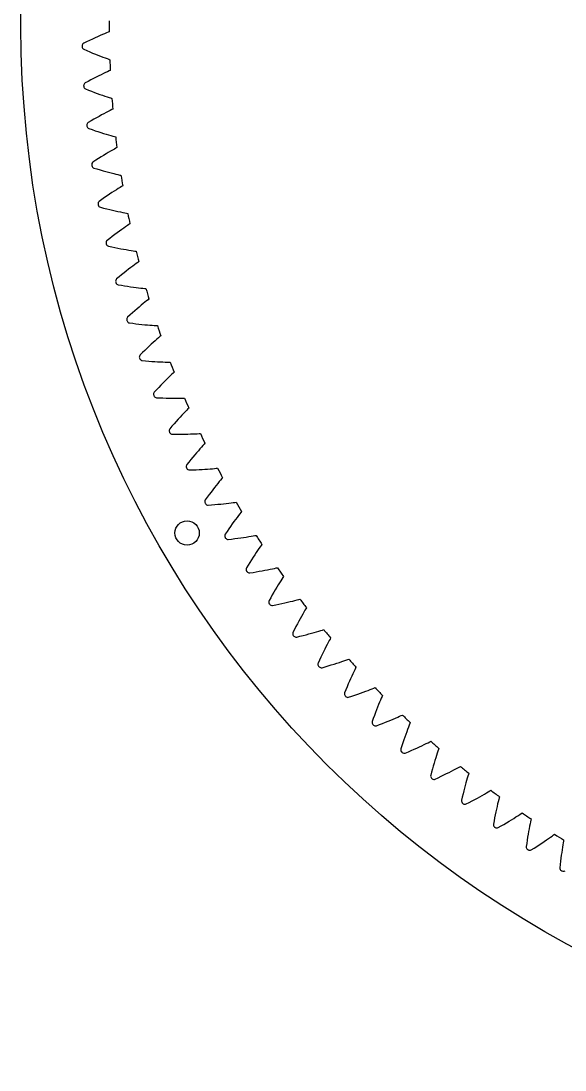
# Model space of a CAD drawing. Header units: millimetres. Extents: x -107 to 107, y -107 to 107.
# Drawn here: x -107.1 to -51.2, y -107.1 to 0.6 of the extents above; entities that cross this region are included whole.
import ezdxf

# ---------------------------------------------------------------- set-up
doc = ezdxf.new("R2010")
doc.units = ezdxf.units.MM

msp = doc.modelspace()

# ---------------------------------------------------------------- linework, layer by layer
at = {"layer": 'holes'}
msp.add_circle((-90.026898, -51.977054), 1.25, dxfattribs=at)
at = {"layer": 'outer'}
msp.add_circle((0, 0), 107.079107, dxfattribs=at)
at = {"layer": 'output_ring'}
for p, q in [((-99.212123, -1.06103), (-99.477319, -1.180542)), ((-98.959763, -0.949476), (-99.212123, -1.06103)), ((-98.722055, -0.846351), (-98.959763, -0.949476)), ((-98.501568, -0.752401), (-98.722055, -0.846351)), ((-98.302306, -0.668917), (-98.501568, -0.752401)), ((-98.131736, -0.598533), (-98.302306, -0.668917)), ((-98.015059, -0.550963), (-98.131736, -0.598533)), ((-100.33764, -1.584176), (-100.643038, -1.732792)), ((-100.04105, -1.442293), (-100.33764, -1.584176)), ((-99.753986, -1.307699), (-100.04105, -1.442293)), ((-99.477319, -1.180542), (-99.753986, -1.307699)), ((-100.630582, -2.347249), (-100.319412, -2.483366)), ((-100.319412, -2.483366), (-100.017316, -2.613114)), ((-100.017316, -2.613114), (-99.725034, -2.735963)), ((-99.725034, -2.735963), (-99.443441, -2.851804)), ((-99.443441, -2.851804), (-99.173619, -2.96047)), ((-99.173619, -2.96047), (-98.916946, -3.061705)), ((-98.916946, -3.061705), (-98.675254, -3.155113)), ((-98.675254, -3.155113), (-98.451141, -3.24005)), ((-98.451141, -3.24005), (-98.248659, -3.315391)), ((-98.248659, -3.315391), (-98.075377, -3.378805)), ((-98.075377, -3.378805), (-97.956868, -3.421606)), ((-99.619043, -5.349213), (-99.900417, -5.495329)), ((-99.347757, -5.210948), (-99.619043, -5.349213)), ((-99.087622, -5.080787), (-99.347757, -5.210948)), ((-98.83999, -4.959098), (-99.087622, -5.080787)), ((-98.606657, -4.846424), (-98.83999, -4.959098)), ((-98.390158, -4.743616), (-98.606657, -4.846424)), ((-98.194442, -4.652125), (-98.390158, -4.743616)), ((-98.026865, -4.574886), (-98.194442, -4.652125)), ((-97.912211, -4.522628), (-98.026865, -4.574886)), ((-100.191013, -5.649116), (-100.490137, -5.809986)), ((-100.45279, -6.423433), (-100.13636, -6.546828)), ((-99.900417, -5.495329), (-100.191013, -5.649116)), ((-100.13636, -6.546828), (-99.829254, -6.664227)), ((-99.829254, -6.664227), (-99.532233, -6.77513)), ((-99.532233, -6.77513), (-99.246177, -6.879464)), ((-99.246177, -6.879464), (-98.972174, -6.977107)), ((-98.972174, -6.977107), (-98.711608, -7.067857)), ((-98.711608, -7.067857), (-98.46633, -7.151393)), ((-98.46633, -7.151393), (-98.238958, -7.227178)), ((-98.238958, -7.227178), (-98.033589, -7.294251)), ((-98.033589, -7.294251), (-97.85788, -7.35059)), ((-97.85788, -7.35059), (-97.737734, -7.388554)), ((-97.760936, -8.543723), (-97.925246, -8.62769)), ((-97.648494, -8.486861), (-97.760936, -8.543723)), ((-99.595647, -9.539337), (-99.879773, -9.704774)), ((-99.320426, -9.381938), (-99.595647, -9.539337)), ((-99.054966, -9.232792), (-99.320426, -9.381938)), ((-98.800319, -9.092196), (-99.054966, -9.232792)), ((-98.557823, -8.960572), (-98.800319, -9.092196)), ((-98.329247, -8.838535), (-98.557823, -8.960572)), ((-98.117093, -8.727037), (-98.329247, -8.838535)), ((-97.925246, -8.62769), (-98.117093, -8.727037)), ((-99.879773, -9.704774), (-100.172132, -9.877634)), ((-100.109955, -10.489064), (-99.788784, -10.599534)), ((-99.788784, -10.599534), (-99.477173, -10.70439)), ((-99.477173, -10.70439), (-99.175902, -10.803165)), ((-99.175902, -10.803165), (-98.885852, -10.895822)), ((-98.885852, -10.895822), (-98.608117, -10.982279)), ((-98.608117, -10.982279), (-98.344088, -11.062396)), ((-98.344088, -11.062396), (-98.095626, -11.135923)), ((-98.095626, -11.135923), (-97.86537, -11.202431)), ((-97.86537, -11.202431), (-97.657451, -11.261126)), ((-97.657451, -11.261126), (-97.479603, -11.310299)), ((-97.479603, -11.310299), (-97.358017, -11.343363)), ((-97.890283, -12.816123), (-98.113725, -12.947323)), ((-97.682821, -12.69612), (-97.890283, -12.816123)), ((-97.495158, -12.589079), (-97.682821, -12.69612)), ((-97.334386, -12.498523), (-97.495158, -12.589079)), ((-97.224341, -12.437151), (-97.334386, -12.498523)), ((-99.40443, -13.744487), (-99.689543, -13.929053)), ((-99.127243, -13.567672), (-99.40443, -13.744487)), ((-98.858626, -13.399249), (-99.127243, -13.567672)), ((-98.599428, -13.239467), (-98.858626, -13.399249)), ((-98.350689, -13.088667), (-98.599428, -13.239467)), ((-98.113725, -12.947323), (-98.350689, -13.088667)), ((-99.60264, -14.537461), (-99.277256, -14.634825)), ((-99.277256, -14.634825), (-98.961651, -14.726967)), ((-98.961651, -14.726967), (-98.656624, -14.813451)), ((-98.656624, -14.813451), (-98.363058, -14.894277)), ((-98.363058, -14.894277), (-98.082047, -14.969409)), ((-98.082047, -14.969409), (-97.814989, -15.038759)), ((-97.814989, -15.038759), (-97.56375, -15.102156)), ((-97.56375, -15.102156), (-97.330988, -15.159279)), ((-97.330988, -15.159279), (-97.120862, -15.2095)), ((-97.120862, -15.2095), (-96.941167, -15.251425)), ((-96.941167, -15.251425), (-96.818341, -15.279534)), ((-97.739468, -17.063633), (-97.981892, -17.22439)), ((-97.508427, -16.912803), (-97.739468, -17.063633)), ((-97.290486, -16.772655), (-97.508427, -16.912803)), ((-97.088057, -16.644343), (-97.290486, -16.772655)), ((-96.904886, -16.529785), (-97.088057, -16.644343)), ((-96.747916, -16.432788), (-96.904886, -16.529785)), ((-96.640449, -16.367007), (-96.747916, -16.432788)), ((-98.765766, -17.761618), (-99.043166, -17.957587)), ((-98.495972, -17.573715), (-98.765766, -17.761618)), ((-98.234402, -17.394544), (-98.495972, -17.573715)), ((-97.981892, -17.22439), (-98.234402, -17.394544)), ((-98.931677, -18.561973), (-98.602615, -18.64607)), ((-98.602615, -18.64607), (-98.283535, -18.725347)), ((-98.283535, -18.725347), (-97.975254, -18.799399)), ((-97.975254, -18.799399), (-97.678654, -18.868261)), ((-97.678654, -18.868261), (-97.394829, -18.931943)), ((-97.394829, -18.931943), (-97.125179, -18.990414)), ((-97.125179, -18.990414), (-96.871578, -19.043578)), ((-96.871578, -19.043578), (-96.636692, -19.09122)), ((-96.636692, -19.09122), (-96.424704, -19.132885)), ((-96.424704, -19.132885), (-96.243457, -19.167493)), ((-96.243457, -19.167493), (-96.119593, -19.190601)), ((-96.1554, -20.443333), (-96.333778, -20.565219)), ((-96.00249, -20.340054), (-96.1554, -20.443333)), ((-95.897777, -20.269971), (-96.00249, -20.340054)), ((-97.448778, -21.361261), (-97.702873, -21.550884)), ((-97.203372, -21.181013), (-97.448778, -21.361261)), ((-96.967661, -21.010564), (-97.203372, -21.181013)), ((-96.742923, -20.850494), (-96.967661, -21.010564)), ((-96.53084, -20.70163), (-96.742923, -20.850494)), ((-96.333778, -20.565219), (-96.53084, -20.70163)), ((-97.96483, -21.749566), (-98.23406, -21.956616)), ((-98.09817, -22.555988), (-97.76597, -22.626681)), ((-97.702873, -21.550884), (-97.96483, -21.749566)), ((-97.76597, -22.626681), (-97.44394, -22.692961)), ((-97.44394, -22.692961), (-97.132911, -22.754459)), ((-97.132911, -22.754459), (-96.833764, -22.811245)), ((-96.833764, -22.811245), (-96.547591, -22.863372)), ((-96.547591, -22.863372), (-96.275794, -22.910867)), ((-96.275794, -22.910867), (-96.020246, -22.95371)), ((-96.020246, -22.95371), (-95.783623, -22.991795)), ((-95.783623, -22.991795), (-95.57012, -23.024834)), ((-95.57012, -23.024834), (-95.38762, -23.052068)), ((-95.38762, -23.052068), (-95.26292, -23.070138)), ((-95.81847, -24.753929), (-96.036537, -24.922975)), ((-95.612594, -24.596592), (-95.81847, -24.753929)), ((-95.421222, -24.452307), (-95.612594, -24.596592)), ((-95.24793, -24.323292), (-95.421222, -24.452307)), ((-95.099331, -24.213901), (-95.24793, -24.323292)), ((-94.997544, -24.139633), (-95.099331, -24.213901)), ((-97.002938, -25.701781), (-97.263557, -25.919571)), ((-96.749248, -25.492646), (-97.002938, -25.701781)), ((-96.503047, -25.29288), (-96.749248, -25.492646)), ((-96.265146, -25.102836), (-96.503047, -25.29288)), ((-96.036537, -24.922975), (-96.265146, -25.102836)), ((-97.103488, -26.512943), (-96.768696, -26.570115)), ((-96.768696, -26.570115), (-96.444245, -26.623291)), ((-96.444245, -26.623291), (-96.130979, -26.672134)), ((-96.130979, -26.672134), (-95.829776, -26.71675)), ((-95.829776, -26.71675), (-95.541726, -26.757237)), ((-95.541726, -26.757237), (-95.268227, -26.793678)), ((-95.268227, -26.793678), (-95.011154, -26.82613)), ((-95.011154, -26.82613), (-94.773181, -26.854594)), ((-94.773181, -26.854594), (-94.558514, -26.878954)), ((-94.558514, -26.878954), (-94.37506, -26.89877)), ((-94.37506, -26.89877), (-94.249731, -26.911771)), ((-93.941231, -27.969632), (-94.039925, -28.047965)), ((-95.168758, -28.983414), (-95.398761, -29.182944)), ((-94.947625, -28.794437), (-95.168758, -28.983414)), ((-94.736588, -28.616692), (-94.947625, -28.794437)), ((-94.537258, -28.451141), (-94.736588, -28.616692)), ((-94.35189, -28.29922), (-94.537258, -28.451141)), ((-94.183969, -28.163288), (-94.35189, -28.29922)), ((-94.039925, -28.047965), (-94.183969, -28.163288)), ((-95.881671, -29.611767), (-96.133249, -29.83994)), ((-95.636664, -29.392523), (-95.881671, -29.611767)), ((-95.398761, -29.182944), (-95.636664, -29.392523)), ((-95.949266, -30.426338), (-95.612432, -30.469895)), ((-95.612432, -30.469895), (-95.286092, -30.509878)), ((-95.286092, -30.509878), (-94.971104, -30.545986)), ((-94.971104, -30.545986), (-94.66834, -30.578359)), ((-94.66834, -30.578359), (-94.378886, -30.60714)), ((-94.378886, -30.60714), (-94.104135, -30.632467)), ((-94.104135, -30.632467), (-93.845958, -30.654474)), ((-93.845958, -30.654474), (-93.607027, -30.673271)), ((-93.607027, -30.673271), (-93.391549, -30.688911)), ((-93.391549, -30.688911), (-93.207443, -30.701276)), ((-93.207443, -30.701276), (-93.08169, -30.709188)), ((-93.306597, -32.258946), (-93.499054, -32.432439)), ((-93.127538, -32.099637), (-93.306597, -32.258946)), ((-92.965263, -31.957011), (-93.127538, -32.099637)), ((-92.826011, -31.835946), (-92.965263, -31.957011)), ((-92.730573, -31.753678), (-92.826011, -31.835946)), ((-94.36695, -33.244108), (-94.602871, -33.473101)), ((-94.137735, -33.02506), (-94.36695, -33.244108)), ((-93.916007, -32.816374), (-94.137735, -33.02506)), ((-93.702715, -32.61859), (-93.916007, -32.816374)), ((-93.499054, -32.432439), (-93.702715, -32.61859)), ((-94.602871, -33.473101), (-94.844995, -33.711282)), ((-94.637398, -34.289742), (-94.299076, -34.319614)), ((-94.299076, -34.319614), (-93.971384, -34.346339)), ((-93.971384, -34.346339), (-93.655191, -34.369652)), ((-93.655191, -34.369652), (-93.351365, -34.389729)), ((-93.351365, -34.389729), (-93.060982, -34.406755)), ((-93.060982, -34.406755), (-92.78543, -34.420927)), ((-92.78543, -34.420927), (-92.526573, -34.432453)), ((-92.526573, -34.432453), (-92.287077, -34.441552)), ((-92.287077, -34.441552), (-92.071142, -34.448447)), ((-92.071142, -34.448447), (-91.886686, -34.453341)), ((-91.886686, -34.453341), (-91.760716, -34.45615)), ((-91.367559, -35.485553), (-91.459585, -35.57162)), ((-92.303851, -36.38915), (-92.508953, -36.595415)), ((-92.107902, -36.194899), (-92.303851, -36.38915)), ((-91.922633, -36.013749), (-92.107902, -36.194899)), ((-91.750177, -35.847315), (-91.922633, -36.013749)), ((-91.593816, -35.69823), (-91.750177, -35.847315)), ((-91.459585, -35.57162), (-91.593816, -35.69823)), ((-93.168638, -37.279439), (-93.400911, -37.527237)), ((-92.942191, -37.041073), (-93.168638, -37.279439)), ((-92.722042, -36.812917), (-92.942191, -37.041073)), ((-92.508953, -36.595415), (-92.722042, -36.812917)), ((-93.170042, -38.096808), (-92.830787, -38.112945)), ((-92.830787, -38.112945), (-92.502281, -38.126368)), ((-92.502281, -38.126368), (-92.185404, -38.136848)), ((-92.185404, -38.136848), (-91.881013, -38.144595)), ((-91.881013, -38.144595), (-91.590179, -38.14984)), ((-91.590179, -38.14984), (-91.314279, -38.152833)), ((-91.314279, -38.152833), (-91.055167, -38.15386)), ((-91.055167, -38.15386), (-90.815499, -38.153245)), ((-90.815499, -38.153245), (-90.599463, -38.151384)), ((-90.599463, -38.151384), (-90.41496, -38.148798)), ((-90.41496, -38.148798), (-90.288979, -38.1465)), ((-90.387641, -39.709381), (-90.565416, -39.897891)), ((-90.222072, -39.536095), (-90.387641, -39.709381)), ((-90.071881, -39.380796), (-90.222072, -39.536095)), ((-89.94289, -39.248851), (-90.071881, -39.380796)), ((-89.854428, -39.159124), (-89.94289, -39.248851)), ((-91.364728, -40.77718), (-91.581329, -41.024527)), ((-91.154006, -40.540289), (-91.364728, -40.77718)), ((-90.949906, -40.314331), (-91.154006, -40.540289)), ((-90.753332, -40.099923), (-90.949906, -40.314331)), ((-90.565416, -39.897891), (-90.753332, -40.099923)), ((-91.581329, -41.024527), (-91.803369, -41.281534)), ((-91.549608, -41.841282), (-91.209978, -41.843656)), ((-91.209978, -41.843656), (-90.881197, -41.843756)), ((-90.881197, -41.843756), (-90.564156, -41.841385)), ((-90.564156, -41.841385), (-90.259701, -41.836791)), ((-90.259701, -41.836791), (-89.968893, -41.830245)), ((-89.968893, -41.830245), (-89.693099, -41.822055)), ((-89.693099, -41.822055), (-89.434159, -41.81258)), ((-89.434159, -41.81258), (-89.194712, -41.802253)), ((-89.194712, -41.802253), (-88.978929, -41.791638)), ((-88.978929, -41.791638), (-88.794682, -41.781578)), ((-88.794682, -41.781578), (-88.668898, -41.774176)), ((-88.401957, -42.99866), (-88.545731, -43.159918)), ((-88.27842, -42.861596), (-88.401957, -42.99866)), ((-88.193667, -42.768358), (-88.27842, -42.861596)), ((-89.241429, -43.967011), (-89.436204, -44.201054)), ((-89.053706, -43.744813), (-89.241429, -43.967011)), ((-88.874131, -43.53533), (-89.053706, -43.744813)), ((-88.704142, -43.339772), (-88.874131, -43.53533)), ((-88.545731, -43.159918), (-88.704142, -43.339772)), ((-89.843552, -44.702212), (-90.054994, -44.968006)), ((-89.637153, -44.44629), (-89.843552, -44.702212)), ((-89.436204, -44.201054), (-89.637153, -44.44629)), ((-89.778758, -45.51701), (-89.43931, -45.505619)), ((-89.43931, -45.505619), (-89.110796, -45.492394)), ((-89.110796, -45.492394), (-88.794111, -45.477178)), ((-88.794111, -45.477178), (-88.490093, -45.460249)), ((-88.490093, -45.460249), (-88.199789, -45.441923)), ((-88.199789, -45.441923), (-87.924553, -45.422563)), ((-87.924553, -45.422563), (-87.66621, -45.402602)), ((-87.66621, -45.402602), (-87.427378, -45.38258)), ((-87.427378, -45.38258), (-87.212202, -45.363229)), ((-87.212202, -45.363229), (-87.028515, -45.34571)), ((-87.028515, -45.34571), (-86.903134, -45.333217)), ((-87.207764, -47.317829), (-87.386329, -47.547452)), ((-87.036827, -47.101242), (-87.207764, -47.317829)), ((-86.874902, -46.898955), (-87.036827, -47.101242)), ((-86.72391, -46.712829), (-86.874902, -46.898955)), ((-86.586789, -46.545877), (-86.72391, -46.712829)), ((-86.468908, -46.403919), (-86.586789, -46.545877)), ((-86.388003, -46.307323), (-86.468908, -46.403919)), ((-87.958163, -48.306451), (-88.15866, -48.580595)), ((-87.762305, -48.042375), (-87.958163, -48.306451)), ((-87.571459, -47.789197), (-87.762305, -48.042375)), ((-87.386329, -47.547452), (-87.571459, -47.789197)), ((-87.860402, -49.117954), (-87.521695, -49.092816)), ((-87.521695, -49.092816), (-87.193986, -49.066289)), ((-87.193986, -49.066289), (-86.878178, -49.038251)), ((-86.878178, -49.038251), (-86.575095, -49.009015)), ((-86.575095, -49.009015), (-86.285773, -48.97894)), ((-86.285773, -48.97894), (-86.011547, -48.948442)), ((-86.011547, -48.948442), (-85.754225, -48.918027)), ((-85.754225, -48.918027), (-85.516402, -48.888343)), ((-85.516402, -48.888343), (-85.302187, -48.860288)), ((-85.302187, -48.860288), (-85.11936, -48.83534)), ((-85.11936, -48.83534), (-84.994589, -48.817776)), ((-84.902927, -50.381083), (-85.056521, -50.589766)), ((-84.759602, -50.188991), (-84.902927, -50.381083)), ((-84.62936, -50.016619), (-84.759602, -50.188991)), ((-84.517329, -49.870001), (-84.62936, -50.016619)), ((-84.440405, -49.770206), (-84.517329, -49.870001)), ((-85.743263, -51.559526), (-85.928259, -51.831322)), ((-85.562835, -51.298822), (-85.743263, -51.559526)), ((-85.387653, -51.049774), (-85.562835, -51.298822)), ((-85.218541, -50.813103), (-85.387653, -51.049774)), ((-85.056521, -50.589766), (-85.218541, -50.813103)), ((-85.928259, -51.831322), (-86.117481, -52.113367)), ((-85.797691, -52.638197), (-85.460281, -52.599354)), ((-85.460281, -52.599354), (-85.133917, -52.559568)), ((-85.133917, -52.559568), (-84.819504, -52.518754)), ((-84.819504, -52.518754), (-84.517855, -52.47726)), ((-84.517855, -52.47726), (-84.229989, -52.435484)), ((-84.229989, -52.435484), (-83.957225, -52.393898)), ((-83.957225, -52.393898), (-83.701347, -52.353081)), ((-83.701347, -52.353081), (-83.464922, -52.313783)), ((-83.464922, -52.313783), (-83.252019, -52.27707)), ((-83.252019, -52.27707), (-83.070354, -52.244733)), ((-83.070354, -52.244733), (-82.946397, -52.222127)), ((-82.791457, -53.780435), (-82.936468, -53.995171)), ((-82.656035, -53.582693), (-82.791457, -53.780435)), ((-82.532885, -53.405184), (-82.656035, -53.582693)), ((-82.426887, -53.254146), (-82.532885, -53.405184)), ((-82.354071, -53.151316), (-82.426887, -53.254146)), ((-83.41363, -54.724164), (-83.583346, -54.991966)), ((-83.248686, -54.46822), (-83.41363, -54.724164)), ((-83.089304, -54.224891), (-83.248686, -54.46822)), ((-82.936468, -53.995171), (-83.089304, -54.224891)), ((-83.757174, -55.271036), (-83.934811, -55.560517)), ((-83.583346, -54.991966), (-83.757174, -55.271036)), ((-83.258456, -56.019471), (-82.933973, -55.966491)), ((-82.933973, -55.966491), (-82.621472, -55.91297)), ((-82.621472, -55.91297), (-82.321753, -55.859285)), ((-82.321753, -55.859285), (-82.035816, -55.805878)), ((-82.035816, -55.805878), (-81.764961, -55.753272)), ((-81.764961, -55.753272), (-81.510947, -55.702118)), ((-81.510947, -55.702118), (-81.276309, -55.653272)), ((-81.276309, -55.653272), (-81.06507, -55.60796)), ((-81.06507, -55.60796), (-80.884864, -55.568288)), ((-80.884864, -55.568288), (-80.761925, -55.540677)), ((-83.594015, -56.071956), (-83.258456, -56.019471)), ((-80.416663, -56.888358), (-80.543961, -57.091426)), ((-80.300808, -56.706005), (-80.416663, -56.888358)), ((-80.201019, -56.550795), (-80.300808, -56.706005)), ((-80.132429, -56.445098), (-80.201019, -56.550795)), ((-81.127378, -58.059594), (-81.286101, -58.334053)), ((-80.972941, -57.797176), (-81.127378, -58.059594)), ((-80.823551, -57.547587), (-80.972941, -57.797176)), ((-80.68015, -57.311863), (-80.823551, -57.547587)), ((-80.543961, -57.091426), (-80.68015, -57.311863)), ((-81.448477, -58.619938), (-81.614237, -58.916381)), ((-81.286101, -58.334053), (-81.448477, -58.619938)), ((-80.287693, -59.21532), (-79.990396, -59.149534)), ((-79.990396, -59.149534), (-79.706858, -59.084582)), ((-79.706858, -59.084582), (-79.438358, -59.021043)), ((-79.438358, -59.021043), (-79.186626, -58.959638)), ((-79.186626, -58.959638), (-78.954159, -58.901322)), ((-78.954159, -58.901322), (-78.74493, -58.847487)), ((-78.74493, -58.847487), (-78.56648, -58.800545)), ((-78.56648, -58.800545), (-78.444761, -58.767974)), ((-81.252994, -59.413589), (-80.919838, -59.347548)), ((-80.919838, -59.347548), (-80.597768, -59.281462)), ((-80.597768, -59.281462), (-80.287693, -59.21532)), ((-78.045167, -60.100556), (-78.164131, -60.308616)), ((-77.936797, -59.913658), (-78.045167, -60.100556)), ((-77.84338, -59.754531), (-77.936797, -59.913658)), ((-77.77913, -59.646142), (-77.84338, -59.754531)), ((-78.707833, -61.299632), (-78.855303, -61.580298)), ((-78.564158, -61.031171), (-78.707833, -61.299632)), ((-78.425005, -60.775733), (-78.564158, -61.031171)), ((-78.291275, -60.534391), (-78.425005, -60.775733)), ((-78.164131, -60.308616), (-78.291275, -60.534391)), ((-79.00596, -61.872529), (-79.15957, -62.175445)), ((-78.855303, -61.580298), (-79.00596, -61.872529)), ((-78.129141, -62.499033), (-77.822002, -62.42038)), ((-77.822002, -62.42038), (-77.527615, -62.342599)), ((-77.527615, -62.342599), (-77.246942, -62.266211)), ((-77.246942, -62.266211), (-76.981238, -62.191843)), ((-76.981238, -62.191843), (-76.732201, -62.120286)), ((-76.732201, -62.120286), (-76.502289, -62.052598)), ((-76.502289, -62.052598), (-76.295413, -61.990328)), ((-76.295413, -61.990328), (-76.119012, -61.936192)), ((-76.119012, -61.936192), (-75.998712, -61.898716)), ((-78.778475, -62.657605), (-78.448269, -62.578117)), ((-78.448269, -62.578117), (-78.129141, -62.499033)), ((-75.655877, -63.42672), (-75.773768, -63.657461)), ((-75.545443, -63.21401), (-75.655877, -63.42672)), ((-75.444737, -63.022873), (-75.545443, -63.21401)), ((-75.357845, -62.860091), (-75.444737, -63.022873)), ((-75.29804, -62.749187), (-75.357845, -62.860091)), ((-76.158972, -64.438954), (-76.294946, -64.725367)), ((-76.026294, -64.164892), (-76.158972, -64.438954)), ((-75.897607, -63.904024), (-76.026294, -64.164892)), ((-75.773768, -63.657461), (-75.897607, -63.904024)), ((-76.433637, -65.023463), (-76.574845, -65.332356)), ((-76.294946, -64.725367), (-76.433637, -65.023463)), ((-75.847809, -65.705871), (-75.532149, -65.613919)), ((-75.532149, -65.613919), (-75.228449, -65.522884)), ((-75.228449, -65.522884), (-74.937456, -65.433237)), ((-74.937456, -65.433237), (-74.66011, -65.345536)), ((-74.66011, -65.345536), (-74.397637, -65.260461)), ((-74.397637, -65.260461), (-74.151705, -65.178871)), ((-74.151705, -65.178871), (-73.924725, -65.101921)), ((-73.924725, -65.101921), (-73.720542, -65.031319)), ((-73.720542, -65.031319), (-73.54648, -64.970079)), ((-73.54648, -64.970079), (-73.427798, -64.927758)), ((-76.174523, -65.798675), (-75.847809, -65.705871)), ((-73.131764, -66.675942), (-73.24551, -66.927322)), ((-73.023322, -66.440613), (-73.131764, -66.675942)), ((-72.921599, -66.223602), (-73.023322, -66.440613)), ((-72.82872, -66.028541), (-72.921599, -66.223602)), ((-72.748497, -65.862372), (-72.82872, -66.028541)), ((-72.693236, -65.749135), (-72.748497, -65.862372)), ((-73.609237, -67.764092), (-73.735733, -68.067564)), ((-73.484981, -67.472404), (-73.609237, -67.764092)), ((-73.363519, -67.19319), (-73.484981, -67.472404)), ((-73.24551, -66.927322), (-73.363519, -67.19319)), ((-73.735733, -68.067564), (-73.864307, -68.381925)), ((-73.445416, -68.831638), (-73.122732, -68.72567)), ((-73.122732, -68.72567), (-72.811057, -68.621002)), ((-72.811057, -68.621002), (-72.511296, -68.517733)), ((-72.511296, -68.517733), (-72.224175, -68.416367)), ((-72.224175, -68.416367), (-71.950611, -68.317499)), ((-71.950611, -68.317499), (-71.691802, -68.221857)), ((-71.691802, -68.221857), (-71.449378, -68.130368)), ((-71.449378, -68.130368), (-71.225703, -68.044282)), ((-71.225703, -68.044282), (-71.024549, -67.965463)), ((-71.024549, -67.965463), (-70.853112, -67.897219)), ((-70.853112, -67.897219), (-70.736243, -67.850124)), ((-70.019623, -68.756441), (-70.093047, -68.925725)), ((-69.968997, -68.641058), (-70.019623, -68.756441)), ((-70.47307, -69.840658), (-70.580208, -70.11109)), ((-70.369606, -69.584875), (-70.47307, -69.840658)), ((-70.270789, -69.345344), (-70.369606, -69.584875)), ((-70.177944, -69.124389), (-70.270789, -69.345344)), ((-70.093047, -68.925725), (-70.177944, -69.124389)), ((-70.916682, -70.999829), (-71.032411, -71.319143)), ((-70.802588, -70.691481), (-70.916682, -70.999829)), ((-70.690255, -70.394997), (-70.802588, -70.691481)), ((-70.580208, -70.11109), (-70.690255, -70.394997)), ((-68.868177, -71.071165), (-68.629659, -70.969926)), ((-68.629659, -70.969926), (-68.409657, -70.874847)), ((-68.409657, -70.874847), (-68.211863, -70.787941)), ((-68.211863, -70.787941), (-68.043332, -70.712805)), ((-68.043332, -70.712805), (-67.928467, -70.661012)), ((-70.595639, -71.751511), (-70.277514, -71.632553)), ((-70.277514, -71.632553), (-69.970337, -71.51534)), ((-69.970337, -71.51534), (-69.675008, -71.400008)), ((-69.675008, -71.400008), (-69.39223, -71.287089)), ((-69.39223, -71.287089), (-69.122898, -71.177217)), ((-69.122898, -71.177217), (-68.868177, -71.071165)), ((-67.318987, -71.911606), (-67.402801, -72.136142)), ((-67.242211, -71.709664), (-67.318987, -71.911606)), ((-67.175708, -71.537543), (-67.242211, -71.709664)), ((-67.129799, -71.420203), (-67.175708, -71.537543)), ((-67.680934, -72.913798), (-67.779385, -73.201931)), ((-67.584844, -72.639246), (-67.680934, -72.913798)), ((-67.49183, -72.37948), (-67.584844, -72.639246)), ((-67.402801, -72.136142), (-67.49183, -72.37948)), ((-67.981115, -73.815443), (-68.083808, -74.139184)), ((-67.879611, -73.502723), (-67.981115, -73.815443)), ((-67.779385, -73.201931), (-67.879611, -73.502723)), ((-67.014656, -74.292178), (-66.724243, -74.164973)), ((-66.724243, -74.164973), (-66.446274, -74.040688)), ((-66.446274, -74.040688), (-66.181615, -73.91999)), ((-66.181615, -73.91999), (-65.931402, -73.803703)), ((-65.931402, -73.803703), (-65.697183, -73.692881)), ((-65.697183, -73.692881), (-65.481214, -73.588964)), ((-65.481214, -73.588964), (-65.287104, -73.494114)), ((-65.287104, -73.494114), (-65.121757, -73.41221)), ((-65.121757, -73.41221), (-65.009086, -73.355804)), ((-64.221423, -74.20111), (-64.280896, -74.375784)), ((-64.180307, -74.082005), (-64.221423, -74.20111)), ((-67.629873, -74.553497), (-67.316831, -74.421744)), ((-67.316831, -74.421744), (-67.014656, -74.292178)), ((-64.585576, -75.318488), (-64.670461, -75.596708)), ((-64.503165, -75.055166), (-64.585576, -75.318488)), ((-64.424071, -74.808419), (-64.503165, -75.055166)), ((-64.349425, -74.580671), (-64.424071, -74.808419)), ((-64.280896, -74.375784), (-64.349425, -74.580671)), ((-64.845107, -76.193202), (-64.933855, -76.509777)), ((-64.757154, -75.888595), (-64.845107, -76.193202)), ((-64.670461, -75.596708), (-64.757154, -75.888595)), ((-63.131597, -76.541313), (-62.886301, -76.414981)), ((-62.886301, -76.414981), (-62.656766, -76.294759)), ((-62.656766, -76.294759), (-62.445186, -76.182175)), ((-62.445186, -76.182175), (-62.25508, -76.079536)), ((-62.25508, -76.079536), (-62.093187, -75.990999)), ((-62.093187, -75.990999), (-61.982894, -75.930074)), ((-64.933855, -76.509777), (-65.023344, -76.837415)), ((-64.552992, -77.232991), (-64.245546, -77.08866)), ((-64.245546, -77.08866), (-63.94887, -76.946955)), ((-63.94887, -76.946955), (-63.663851, -76.808085)), ((-63.663851, -76.808085), (-63.391147, -76.672637)), ((-63.391147, -76.672637), (-63.131597, -76.541313)), ((-61.339492, -77.357787), (-61.408522, -77.607536)), ((-61.274137, -77.127201), (-61.339492, -77.357787)), ((-61.213967, -76.919705), (-61.274137, -77.127201)), ((-61.161622, -76.742764), (-61.213967, -76.919705)), ((-61.125366, -76.622091), (-61.161622, -76.742764)), ((-61.628527, -78.450574), (-61.704064, -78.758494)), ((-61.553734, -78.155413), (-61.628527, -78.450574)), ((-61.480193, -77.873981), (-61.553734, -78.155413)), ((-61.408522, -77.607536), (-61.480193, -77.873981)), ((-59.306561, -78.650218), (-59.12077, -78.53996)), ((-59.12077, -78.53996), (-58.962599, -78.444935)), ((-58.962599, -78.444935), (-58.854865, -78.37959)), ((-61.779909, -79.078407), (-61.856047, -79.409401)), ((-61.704064, -78.758494), (-61.779909, -79.078407)), ((-61.37005, -79.785591), (-61.068706, -79.628919)), ((-61.068706, -79.628919), (-60.778017, -79.475308)), ((-60.778017, -79.475308), (-60.498859, -79.325002)), ((-60.498859, -79.325002), (-60.231868, -79.178613)), ((-60.231868, -79.178613), (-59.977853, -79.036879)), ((-59.977853, -79.036879), (-59.737879, -78.90071)), ((-59.737879, -78.90071), (-59.513405, -78.771284)), ((-59.513405, -78.771284), (-59.306561, -78.650218)), ((-58.098176, -79.547011), (-58.154133, -79.780056)), ((-58.046465, -79.337247), (-58.098176, -79.547011)), ((-58.001333, -79.15833), (-58.046465, -79.337247)), ((-57.969997, -79.036287), (-58.001333, -79.15833)), ((-58.335874, -80.585709), (-58.398644, -80.883658)), ((-58.273799, -80.301528), (-58.335874, -80.585709)), ((-58.212984, -80.032398), (-58.273799, -80.301528)), ((-58.154133, -79.780056), (-58.212984, -80.032398)), ((-55.735134, -80.769986), (-55.630138, -80.700329)), ((-58.524459, -81.517111), (-58.58712, -81.850919)), ((-58.46164, -81.194387), (-58.524459, -81.517111)), ((-58.398644, -80.883658), (-58.46164, -81.194387)), ((-57.507305, -81.873084), (-57.234468, -81.711588)), ((-57.234468, -81.711588), (-56.973629, -81.554499)), ((-56.973629, -81.554499), (-56.725566, -81.402588)), ((-56.725566, -81.402588), (-56.491307, -81.256805)), ((-56.491307, -81.256805), (-56.272262, -81.118389)), ((-56.272262, -81.118389), (-56.070495, -80.98904)), ((-56.070495, -80.98904), (-55.889325, -80.871343)), ((-55.889325, -80.871343), (-55.735134, -80.769986)), ((-54.783592, -81.624438), (-54.82676, -81.836125)), ((-54.745748, -81.443839), (-54.783592, -81.624438)), ((-54.719384, -81.320627), (-54.745748, -81.443839)), ((-58.086277, -82.207104), (-57.79153, -82.038349)), ((-57.79153, -82.038349), (-57.507305, -81.873084)), ((-54.971662, -82.59714), (-55.022169, -82.883603)), ((-54.921803, -82.325766), (-54.971662, -82.59714)), ((-54.873226, -82.071247), (-54.921803, -82.325766)), ((-54.82676, -81.836125), (-54.873226, -82.071247)), ((-55.172853, -83.821882), (-55.221935, -84.157955)), ((-55.123165, -83.496878), (-55.172853, -83.821882)), ((-55.072813, -83.183851), (-55.123165, -83.496878)), ((-55.022169, -82.883603), (-55.072813, -83.183851)), ((-53.87604, -83.963922), (-53.621782, -83.796392)), ((-53.621782, -83.796392), (-53.38008, -83.634552)), ((-53.38008, -83.634552), (-53.151921, -83.479396)), ((-53.151921, -83.479396), (-52.938665, -83.332216)), ((-52.938665, -83.332216), (-52.742305, -83.194797)), ((-52.742305, -83.194797), (-52.566054, -83.069854)), ((-52.566054, -83.069854), (-52.416098, -82.962332)), ((-52.416098, -82.962332), (-52.31401, -82.888477)), ((-51.43071, -83.77752), (-51.465264, -83.990783)), ((-51.400215, -83.595536), (-51.43071, -83.77752)), ((-51.378867, -83.471357), (-51.400215, -83.595536)), ((-54.707069, -84.493551), (-54.419402, -84.31299)), ((-54.419402, -84.31299), (-54.142108, -84.136342)), ((-54.142108, -84.136342), (-53.87604, -83.963922)), ((-51.579205, -84.757045), (-51.618062, -85.04532)), ((-51.540386, -84.483874), (-51.579205, -84.757045)), ((-51.502163, -84.227595), (-51.540386, -84.483874)), ((-51.465264, -83.990783), (-51.502163, -84.227595)), ((-51.730598, -85.988934), (-51.766021, -86.326721)), ((-51.694122, -85.662184), (-51.730598, -85.988934)), ((-51.656497, -85.347373), (-51.694122, -85.662184)), ((-51.618062, -85.04532), (-51.656497, -85.347373))]:
    msp.add_line(p, q, dxfattribs=at)
for centre, radius, start, end in [((0, 0), 98.016607, 179.677932, 180.322068), ((-100.509185, -2.001276), 0.3, 116.498543, 181.140687), ((0, 0), 100.829107, 181.140687, 181.181894), ((-100.50772, -2.073561), 0.3, 181.181894, 245.824038), ((0, 0), 98.016607, 182.000512, 182.644649), ((-100.345514, -6.072825), 0.3, 118.821124, 183.463268), ((0, 0), 100.829107, 183.463268, 183.504474), ((-100.341121, -6.144991), 0.3, 183.504474, 248.146618), ((0, 0), 98.016607, 184.323093, 184.96723), ((-100.016976, -10.134396), 0.3, 121.143704, 185.785848), ((0, 0), 100.829107, 185.785848, 185.827055), ((-100.009661, -10.206325), 0.3, 185.827055, 250.469199), ((0, 0), 98.016607, 186.645674, 187.28981), ((-99.52411, -14.179316), 0.3, 123.466285, 188.108429), ((0, 0), 100.829107, 188.108429, 188.149636), ((-99.513886, -14.25089), 0.3, 188.149636, 252.79178), ((0, 0), 98.016607, 188.968254, 189.612391), ((-98.867726, -18.20094), 0.3, 125.788866, 190.431009), ((0, 0), 100.829107, 190.431009, 190.472216), ((-98.85461, -18.272041), 0.3, 190.472216, 255.11436), ((0, 0), 98.016607, 191.290835, 191.934972), ((-98.048902, -22.19266), 0.3, 128.111446, 192.75359), ((0, 0), 100.829107, 192.75359, 192.794797), ((-98.032916, -22.26317), 0.3, 192.794797, 257.436941), ((0, 0), 98.016607, 193.613416, 194.257552), ((-97.068985, -26.147917), 0.3, 130.434027, 195.076171), ((0, 0), 100.829107, 195.076171, 195.117378), ((-97.050154, -26.217722), 0.3, 195.117378, 259.759522), ((0, 0), 98.016607, 195.935996, 196.580133), ((-95.929583, -30.060213), 0.3, 132.756608, 197.398751), ((0, 0), 100.829107, 197.398751, 197.439958), ((-95.907939, -30.129198), 0.3, 197.439958, 262.082102), ((0, 0), 98.016607, 198.258577, 198.902714), ((-94.63257, -33.923121), 0.3, 135.079188, 199.721332), ((0, 0), 100.829107, 199.721332, 199.762539), ((-94.608148, -33.991171), 0.3, 199.762539, 264.404683), ((0, 0), 98.016607, 200.581157, 201.225294), ((-93.180075, -37.730293), 0.3, 137.401769, 202.043913), ((0, 0), 100.829107, 202.043913, 202.08512), ((-93.152916, -37.797298), 0.3, 202.08512, 266.727263), ((0, 0), 98.016607, 202.903738, 203.547875), ((-91.574486, -41.475474), 0.3, 139.724349, 204.366493), ((0, 0), 100.829107, 204.366493, 204.4077), ((-91.544633, -41.541323), 0.3, 204.4077, 269.049844), ((0, 0), 98.016607, 205.226319, 205.870455), ((-89.81844, -45.152511), 0.3, 142.04693, 206.689074), ((0, 0), 100.829107, 206.689074, 206.730281), ((-89.785943, -45.217096), 0.3, 206.730281, 271.372425), ((0, 0), 98.016607, 207.548899, 208.193036), ((-87.914823, -48.755362), 0.3, 144.369511, 209.011655), ((0, 0), 100.829107, 209.011655, 209.052862), ((-87.879735, -48.818578), 0.3, 209.052862, 273.695005), ((0, 0), 98.016607, 209.87148, 210.515617), ((-85.866762, -52.278109), 0.3, 146.692091, 211.334235), ((0, 0), 100.829107, 211.334235, 211.375442), ((-85.829141, -52.33985), 0.3, 211.375442, 276.017586), ((0, 0), 98.016607, 212.194061, 212.838197), ((-83.677622, -55.714963), 0.3, 149.014672, 213.656816), ((0, 0), 100.829107, 213.656816, 213.698023), ((-83.63753, -55.775129), 0.3, 213.698023, 278.340167), ((0, 0), 98.016607, 214.516641, 215.160778), ((-81.350999, -59.060277), 0.3, 151.337253, 215.979397), ((0, 0), 98.016607, 216.839222, 217.483359), ((0, 0), 100.829107, 215.979397, 216.020603), ((-81.308502, -59.118769), 0.3, 216.020603, 280.662747), ((-78.890718, -62.308555), 0.3, 153.659833, 218.301977), ((0, 0), 98.016607, 219.161803, 219.805939), ((0, 0), 100.829107, 218.301977, 218.343184), ((-78.845885, -62.365277), 0.3, 218.343184, 282.985328), ((-76.300819, -65.454461), 0.3, 155.982414, 220.624558), ((0, 0), 100.829107, 220.624558, 220.665765), ((0, 0), 98.016607, 221.484383, 222.12852), ((-76.253725, -65.509319), 0.3, 220.665765, 285.307909), ((-73.585558, -68.492825), 0.3, 158.304995, 222.947138), ((0, 0), 100.829107, 222.947138, 222.988345), ((-73.536279, -68.54573), 0.3, 222.988345, 287.630489), ((0, 0), 98.016607, 223.806964, 224.451101), ((0, 0), 98.016607, 226.129545, 226.773681), ((-70.749396, -71.418655), 0.3, 160.627575, 225.269719), ((0, 0), 100.829107, 225.269719, 225.310926), ((-70.698014, -71.46952), 0.3, 225.310926, 289.95307), ((-67.796993, -74.227145), 0.3, 162.950156, 227.5923), ((0, 0), 98.016607, 228.452125, 229.096262), ((0, 0), 100.829107, 227.5923, 227.633507), ((-67.743592, -74.275885), 0.3, 227.633507, 292.275651), ((0, 0), 98.016607, 230.774706, 231.418843), ((-64.7332, -76.91368), 0.3, 165.272737, 229.91488), ((0, 0), 100.829107, 229.91488, 229.956087), ((-64.677867, -76.960216), 0.3, 229.956087, 294.598231), ((0, 0), 98.016607, 233.097286, 233.741423), ((-61.563051, -79.473846), 0.3, 167.595317, 232.237461), ((0, 0), 100.829107, 232.237461, 232.278668), ((-61.505877, -79.518101), 0.3, 232.278668, 296.920812), ((0, 0), 98.016607, 235.419867, 236.064004), ((-58.291753, -81.903437), 0.3, 169.917898, 234.560042), ((0, 0), 100.829107, 234.560042, 234.601249), ((-58.232833, -81.945339), 0.3, 234.601249, 299.243392), ((0, 0), 98.016607, 237.742448, 238.386584), ((-54.924682, -84.19846), 0.3, 172.240478, 236.882622), ((0, 0), 100.829107, 236.882622, 236.923829), ((-54.864113, -84.23794), 0.3, 236.923829, 301.565973), ((-51.46737, -86.355146), 0.3, 174.563059, 239.205203), ((0, 0), 100.829107, 239.205203, 239.24641), ((-51.405251, -86.392138), 0.3, 239.24641, 303.888554)]:
    msp.add_arc(centre, radius, start, end, dxfattribs=at)

doc.saveas('drawing.dxf')
